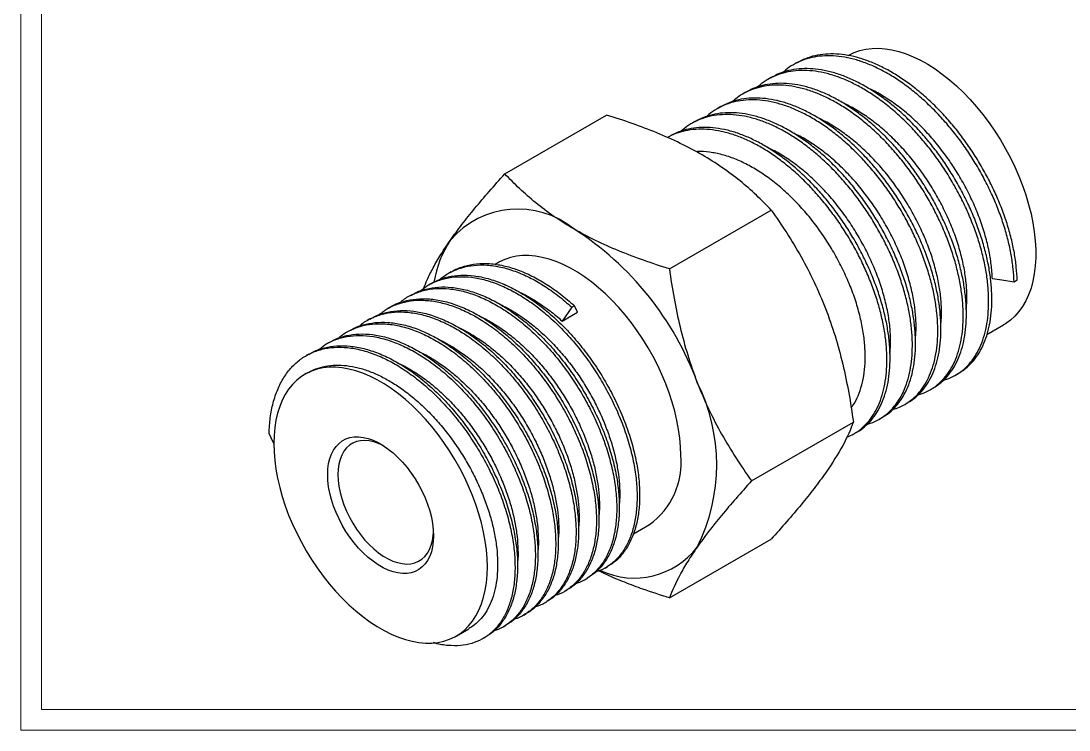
# Model space of a CAD drawing. Header units: millimetres. Extents: x 1419 to 2871, y 617 to 1285.
# Drawn here: x 1419.4 to 1448.54, y 627.77 to 647.47 of the extents above; entities that cross this region are included whole.
import ezdxf

# ---------------------------------------------------------------- set-up
doc = ezdxf.new("R2010")
doc.units = ezdxf.units.MM
doc.linetypes.add('SLD-Solid', pattern=[0])

msp = doc.modelspace()

# ---------------------------------------------------------------- linework, layer by layer
at = {"color": 5, "linetype": 'Continuous', "lineweight": 25}
for p, q in [((1440.964, 646.305), (1440.875, 646.254)), ((1440.257, 645.896), (1440.168, 645.845)), ((1439.55, 645.488), (1439.461, 645.437)), ((1438.842, 645.08), (1438.754, 645.029)), ((1432.854, 643.222), (1435.683, 644.855)), ((1438.135, 644.672), (1438.047, 644.621)), ((1437.428, 644.263), (1437.372, 644.231)), ((1437.427, 640.582), (1440.255, 642.215)), ((1432.673, 640.755), (1432.584, 640.704)), ((1431.36, 640.497), (1431.29, 640.456)), ((1430.795, 640.17), (1430.724, 640.13)), ((1447.097, 640.263), (1447.008, 640.212)), ((1430.229, 639.844), (1430.158, 639.803)), ((1434.788, 639.555), (1434.717, 639.514)), ((1434.87, 639.376), (1434.788, 639.555)), ((1429.663, 639.517), (1429.593, 639.477)), ((1434.717, 639.514), (1434.446, 639.131)), ((1434.446, 639.131), (1434.87, 639.376)), ((1429.098, 639.191), (1429.027, 639.15)), ((1446.256, 638.758), (1446.719, 639.026)), ((1428.532, 638.864), (1428.461, 638.823)), ((1427.966, 638.538), (1427.896, 638.497)), ((1427.401, 638.211), (1427.33, 638.17)), ((1427.37, 637.693), (1427.299, 637.652)), ((1445.383, 637.629), (1445.471, 637.68)), ((1444.676, 637.221), (1444.764, 637.272)), ((1443.968, 636.813), (1444.057, 636.864)), ((1443.261, 636.405), (1443.35, 636.456)), ((1439.713, 634.69), (1442.541, 636.323)), ((1442.554, 635.996), (1442.642, 636.047)), ((1436.428, 633.223), (1436.873, 633.48)), ((1437.427, 631.437), (1440.255, 633.07)), ((1435.639, 632.268), (1435.71, 632.309)), ((1435.074, 631.942), (1435.145, 631.982)), ((1434.508, 631.615), (1434.579, 631.656)), ((1433.943, 631.289), (1434.013, 631.329)), ((1433.377, 630.962), (1433.448, 631.003)), ((1431.499, 630.378), (1431.852, 630.582)), ((1432.811, 630.635), (1432.882, 630.676))]:
    msp.add_line(p, q, dxfattribs=at)
at = {"color": 3, "linetype": 'Continuous', "lineweight": 25}
msp.add_line((1432.245, 630.309), (1432.316, 630.349), dxfattribs=at)
at = {"color": 7, "linetype": 'SLD-Solid', "lineweight": 15}
for points in [[(1419.401, 668.466), (1477.665, 668.466), (1477.665, 627.767), (1419.401, 627.767)], [(1419.972, 667.895), (1477.093, 667.895), (1477.093, 628.338), (1419.972, 628.338)]]:
    msp.add_lwpolyline(points, close=True, dxfattribs=at)
at = {"color": 5, "linetype": 'Continuous', "lineweight": 25, "flags": 128}
for points in [[(1442.399, 646.508), (1442.417, 646.518), (1442.566, 646.591), (1442.723, 646.646), (1442.888, 646.685), (1443.061, 646.706), (1443.24, 646.71), (1443.425, 646.697), (1443.615, 646.667), (1443.809, 646.619), (1444.007, 646.555), (1444.206, 646.474), (1444.408, 646.377), (1444.61, 646.265), (1444.811, 646.137), (1445.012, 645.994), (1445.211, 645.837), (1445.406, 645.667), (1445.599, 645.484), (1445.786, 645.289), (1445.968, 645.083), (1446.144, 644.867), (1446.314, 644.642), (1446.475, 644.408), (1446.628, 644.168), (1446.772, 643.921), (1446.906, 643.669), (1447.03, 643.414), (1447.144, 643.155), (1447.246, 642.895), (1447.336, 642.634), (1447.414, 642.374), (1447.48, 642.115), (1447.532, 641.86), (1447.572, 641.608), (1447.599, 641.362), (1447.612, 641.121), (1447.612, 640.888), (1447.599, 640.663), (1447.572, 640.447), (1447.532, 640.241), (1447.48, 640.047), (1447.414, 639.864), (1447.336, 639.694), (1447.246, 639.537), (1447.144, 639.395), (1447.03, 639.267), (1446.906, 639.154), (1446.772, 639.058), (1446.719, 639.026)], [(1437.743, 635.403), (1437.736, 635.636), (1437.716, 635.875), (1437.683, 636.12), (1437.637, 636.37), (1437.578, 636.623), (1437.507, 636.878), (1437.423, 637.134), (1437.328, 637.39), (1437.221, 637.645), (1437.103, 637.897), (1436.975, 638.146), (1436.837, 638.391), (1436.69, 638.629), (1436.534, 638.861), (1436.371, 639.086), (1436.2, 639.301), (1436.023, 639.507), (1435.84, 639.702), (1435.653, 639.885), (1435.461, 640.056), (1435.267, 640.214), (1435.07, 640.358), (1434.872, 640.488), (1434.674, 640.602), (1434.475, 640.701), (1434.279, 640.784), (1434.084, 640.851), (1433.893, 640.901), (1433.705, 640.934), (1433.523, 640.95), (1433.345, 640.949), (1433.175, 640.931), (1433.011, 640.895), (1432.855, 640.843), (1432.708, 640.774), (1432.673, 640.755)], [(1447.008, 640.212), (1446.67, 640.264), (1446.405, 640.305)], [(1426.429, 635.729), (1426.436, 635.497), (1426.455, 635.257), (1426.488, 635.012), (1426.534, 634.763), (1426.593, 634.51), (1426.665, 634.255), (1426.748, 633.998), (1426.843, 633.742), (1426.95, 633.488), (1427.068, 633.235), (1427.196, 632.986), (1427.334, 632.742), (1427.481, 632.503), (1427.637, 632.271), (1427.801, 632.047), (1427.971, 631.832), (1428.149, 631.626), (1428.331, 631.431), (1428.519, 631.247), (1428.71, 631.076), (1428.905, 630.919), (1429.101, 630.774), (1429.299, 630.645), (1429.498, 630.53), (1429.696, 630.431), (1429.893, 630.348), (1430.087, 630.282), (1430.279, 630.232), (1430.466, 630.199), (1430.649, 630.183), (1430.826, 630.184), (1430.997, 630.202), (1431.16, 630.237), (1431.316, 630.289), (1431.463, 630.358), (1431.601, 630.443), (1431.729, 630.544), (1431.847, 630.661), (1431.954, 630.792), (1432.049, 630.938), (1432.133, 631.098), (1432.204, 631.27), (1432.263, 631.455), (1432.309, 631.652), (1432.342, 631.859), (1432.362, 632.075), (1432.369, 632.301), (1432.362, 632.533), (1432.342, 632.773), (1432.309, 633.018), (1432.263, 633.268), (1432.204, 633.52), (1432.133, 633.775), (1432.049, 634.032), (1431.954, 634.288), (1431.847, 634.542), (1431.729, 634.795), (1431.601, 635.044), (1431.463, 635.288), (1431.316, 635.527), (1431.16, 635.759), (1430.997, 635.983), (1430.826, 636.199), (1430.649, 636.404), (1430.466, 636.599), (1430.279, 636.783), (1430.087, 636.954), (1429.893, 637.112), (1429.696, 637.256), (1429.498, 637.385), (1429.299, 637.5), (1429.101, 637.599), (1428.905, 637.682), (1428.71, 637.749), (1428.519, 637.798), (1428.331, 637.832), (1428.149, 637.848), (1427.971, 637.846), (1427.801, 637.828), (1427.637, 637.793), (1427.481, 637.741), (1427.334, 637.672), (1427.196, 637.587), (1427.068, 637.486), (1426.95, 637.369), (1426.843, 637.238), (1426.748, 637.092), (1426.665, 636.932), (1426.593, 636.76), (1426.534, 636.575), (1426.488, 636.378), (1426.455, 636.171), (1426.436, 635.955), (1426.429, 635.729)], [(1426.429, 635.729), (1426.356, 635.886), (1426.299, 636.008)], [(1430.87, 633.166), (1430.863, 633.008), (1430.843, 632.86), (1430.81, 632.722), (1430.764, 632.596), (1430.706, 632.482), (1430.636, 632.383), (1430.555, 632.298), (1430.463, 632.229), (1430.362, 632.175), (1430.252, 632.139), (1430.134, 632.12), (1430.01, 632.117), (1429.88, 632.132), (1429.745, 632.164), (1429.608, 632.213), (1429.469, 632.278), (1429.329, 632.359), (1429.189, 632.455), (1429.052, 632.565), (1428.918, 632.688), (1428.788, 632.823), (1428.663, 632.969), (1428.546, 633.124), (1428.436, 633.287), (1428.334, 633.458), (1428.243, 633.633), (1428.161, 633.811), (1428.091, 633.991), (1428.033, 634.172), (1427.988, 634.351), (1427.955, 634.527), (1427.935, 634.699), (1427.928, 634.864), (1427.935, 635.022), (1427.955, 635.17), (1427.988, 635.308), (1428.033, 635.435), (1428.091, 635.548), (1428.161, 635.648), (1428.243, 635.732), (1428.334, 635.802), (1428.436, 635.855), (1428.546, 635.891), (1428.663, 635.91), (1428.788, 635.913), (1428.918, 635.898), (1429.052, 635.866), (1429.189, 635.817), (1429.329, 635.752), (1429.469, 635.671), (1429.608, 635.575), (1429.745, 635.465), (1429.88, 635.342), (1430.01, 635.207), (1430.134, 635.061), (1430.252, 634.906), (1430.362, 634.743), (1430.463, 634.573), (1430.555, 634.398), (1430.636, 634.219), (1430.706, 634.039), (1430.764, 633.858), (1430.81, 633.679), (1430.843, 633.503), (1430.863, 633.331), (1430.87, 633.166)], [(1429.471, 635.669), (1429.339, 635.73), (1429.207, 635.775), (1429.078, 635.803), (1428.955, 635.813), (1428.837, 635.805), (1428.726, 635.78), (1428.624, 635.738), (1428.531, 635.679), (1428.449, 635.604), (1428.378, 635.513), (1428.319, 635.407), (1428.272, 635.288), (1428.238, 635.157), (1428.218, 635.015), (1428.211, 634.864), (1428.218, 634.705), (1428.238, 634.539), (1428.272, 634.369), (1428.319, 634.197), (1428.378, 634.023), (1428.449, 633.85), (1428.531, 633.679), (1428.624, 633.513), (1428.726, 633.353), (1428.837, 633.2), (1428.955, 633.056), (1429.078, 632.924), (1429.207, 632.803), (1429.339, 632.695), (1429.473, 632.602), (1429.607, 632.525), (1429.741, 632.463), (1429.873, 632.418), (1430.002, 632.391), (1430.126, 632.38), (1430.243, 632.388), (1430.354, 632.413), (1430.456, 632.455), (1430.549, 632.514), (1430.631, 632.59), (1430.702, 632.681), (1430.762, 632.786), (1430.809, 632.905), (1430.842, 633.036), (1430.863, 633.178), (1430.868, 633.251)]]:
    msp.add_lwpolyline(points, dxfattribs=at)
at = {"color": 5, "linetype": 'Continuous', "lineweight": 25}
for centre, radius, start, end in [((1433.216, 639.774), 2.469, 50.8996, 139.3194), ((1430.149, 634.462), 8.581, 20.1963, 57.3928), ((1433.789, 639.743), 2.945, 146.1413, 170.8166), ((1433.629, 635.138), 5.113, 333.4364, 26.5636), ((1435.648, 635.192), 2.105, 305.574, 5.7382), ((1436.449, 634.208), 2.217, 245.0892, 322.2753)]:
    msp.add_arc(centre, radius, start, end, dxfattribs=at)
for points, knots in [([(1447.097, 640.263), (1447.091, 640.385), (1447.078, 640.632), (1447.021, 641.022), (1446.935, 641.425), (1446.818, 641.838), (1446.672, 642.255), (1446.499, 642.669), (1446.301, 643.077), (1446.082, 643.473), (1445.843, 643.857), (1445.582, 644.228), (1445.3, 644.586), (1445, 644.923), (1444.685, 645.237), (1444.362, 645.522), (1444.032, 645.775), (1443.702, 645.994), (1443.372, 646.178), (1443.042, 646.329), (1442.712, 646.443), (1442.386, 646.52), (1442.068, 646.557), (1441.763, 646.554), (1441.475, 646.51), (1441.206, 646.43), (1441.044, 646.346), (1440.964, 646.305)], [0, 0, 0, 0, 0.0393132, 0.0791852, 0.1194486, 0.159926, 0.2004341, 0.2407889, 0.2808103, 0.3203274, 0.3594989, 0.3992027, 0.439355, 0.4797813, 0.5202997, 0.5607259, 0.6008779, 0.6405812, 0.6797525, 0.7192701, 0.7592919, 0.7996469, 0.8401551, 0.8806324, 0.9208955, 0.960767, 1, 1, 1, 1]), ([(1447.008, 640.212), (1447.002, 640.334), (1446.99, 640.581), (1446.933, 640.971), (1446.847, 641.374), (1446.73, 641.787), (1446.584, 642.204), (1446.41, 642.618), (1446.213, 643.026), (1445.994, 643.422), (1445.754, 643.806), (1445.493, 644.177), (1445.211, 644.535), (1444.911, 644.872), (1444.597, 645.186), (1444.273, 645.471), (1443.944, 645.724), (1443.614, 645.943), (1443.284, 646.127), (1442.954, 646.278), (1442.624, 646.392), (1442.298, 646.469), (1441.98, 646.506), (1441.675, 646.502), (1441.387, 646.459), (1441.118, 646.378), (1440.872, 646.258), (1440.695, 646.144), (1440.607, 646.06), (1440.586, 646.039)], [0, 0, 0, 0, 0.037372, 0.075275, 0.11355, 0.152028, 0.190536, 0.228897, 0.266942, 0.304508, 0.341745, 0.379488, 0.417657, 0.456087, 0.494604, 0.533034, 0.571203, 0.608946, 0.646183, 0.683749, 0.721794, 0.760156, 0.798664, 0.837142, 0.875417, 0.913319, 0.95069, 0.988063, 1, 1, 1, 1]), ([(1445.045, 637.489), (1445.056, 637.491), (1445.151, 637.512), (1445.312, 637.586), (1445.527, 637.714), (1445.717, 637.882), (1445.886, 638.086), (1446.028, 638.325), (1446.142, 638.596), (1446.227, 638.896), (1446.282, 639.22), (1446.306, 639.563), (1446.301, 639.924), (1446.266, 640.302), (1446.2, 640.696), (1446.104, 641.104), (1445.977, 641.518), (1445.821, 641.935), (1445.64, 642.348), (1445.435, 642.752), (1445.209, 643.144), (1444.962, 643.524), (1444.694, 643.891), (1444.405, 644.242), (1444.1, 644.572), (1443.782, 644.877), (1443.456, 645.151), (1443.126, 645.393), (1442.796, 645.6), (1442.466, 645.773), (1442.136, 645.912), (1441.807, 646.014), (1441.483, 646.077), (1441.169, 646.101), (1440.869, 646.084), (1440.587, 646.028), (1440.326, 645.933), (1440.087, 645.806), (1439.947, 645.692), (1439.878, 645.635)], [0, 0, 0, 0, 0.003634, 0.031023, 0.058174, 0.085694, 0.113524, 0.141544, 0.169628, 0.197648, 0.225477, 0.252995, 0.280145, 0.307536, 0.335276, 0.363247, 0.391323, 0.419379, 0.447285, 0.47492, 0.502167, 0.529417, 0.557053, 0.584961, 0.613016, 0.641093, 0.669063, 0.696801, 0.72419, 0.751341, 0.778861, 0.806691, 0.834712, 0.862795, 0.890815, 0.918644, 0.946162, 0.973312, 1, 1, 1, 1]), ([(1445.469, 637.684), (1445.517, 637.712), (1445.637, 637.781), (1445.805, 637.934), (1445.974, 638.137), (1446.116, 638.376), (1446.231, 638.647), (1446.316, 638.947), (1446.37, 639.271), (1446.395, 639.614), (1446.39, 639.975), (1446.355, 640.353), (1446.289, 640.747), (1446.192, 641.155), (1446.065, 641.569), (1445.91, 641.986), (1445.728, 642.399), (1445.523, 642.803), (1445.297, 643.195), (1445.051, 643.575), (1444.782, 643.942), (1444.494, 644.293), (1444.188, 644.623), (1443.871, 644.928), (1443.544, 645.202), (1443.214, 645.444), (1442.884, 645.651), (1442.555, 645.825), (1442.224, 645.963), (1441.895, 646.065), (1441.571, 646.128), (1441.257, 646.152), (1440.957, 646.135), (1440.676, 646.078), (1440.442, 645.998), (1440.311, 645.922), (1440.259, 645.892)], [0, 0, 0, 0, 0.01967, 0.049448, 0.079562, 0.109882, 0.14027, 0.170589, 0.200702, 0.230479, 0.259857, 0.289495, 0.319512, 0.349778, 0.380159, 0.410516, 0.440712, 0.470615, 0.500098, 0.529584, 0.559489, 0.589686, 0.620044, 0.650425, 0.68069, 0.710705, 0.740341, 0.76972, 0.799498, 0.829613, 0.859932, 0.890321, 0.92064, 0.950752, 0.980528, 1, 1, 1, 1]), ([(1444.348, 637.086), (1444.383, 637.095), (1444.5, 637.126), (1444.679, 637.217), (1444.886, 637.358), (1445.069, 637.539), (1445.229, 637.754), (1445.363, 638.005), (1445.467, 638.286), (1445.542, 638.594), (1445.586, 638.925), (1445.601, 639.274), (1445.586, 639.641), (1445.54, 640.024), (1445.464, 640.424), (1445.357, 640.834), (1445.22, 641.25), (1445.056, 641.666), (1444.866, 642.077), (1444.654, 642.477), (1444.421, 642.865), (1444.167, 643.24), (1443.892, 643.603), (1443.597, 643.947), (1443.287, 644.269), (1442.966, 644.564), (1442.638, 644.828), (1442.308, 645.058), (1441.978, 645.254), (1441.648, 645.416), (1441.318, 645.542), (1440.99, 645.631), (1440.669, 645.682), (1440.359, 645.692), (1440.065, 645.661), (1439.79, 645.592), (1439.536, 645.485), (1439.33, 645.363), (1439.217, 645.263), (1439.173, 645.223)], [0, 0, 0, 0, 0.011615, 0.038895, 0.066178, 0.093849, 0.12179, 0.14988, 0.177991, 0.205994, 0.233766, 0.261187, 0.288371, 0.315925, 0.343789, 0.371844, 0.399962, 0.428015, 0.455877, 0.483428, 0.51061, 0.538035, 0.56581, 0.593815, 0.621926, 0.650014, 0.677954, 0.705622, 0.732901, 0.760184, 0.787855, 0.815797, 0.843887, 0.871997, 0.900001, 0.927772, 0.955193, 0.982377, 1, 1, 1, 1]), ([(1444.764, 637.272), (1444.764, 637.272), (1444.84, 637.308), (1444.973, 637.413), (1445.158, 637.589), (1445.318, 637.806), (1445.451, 638.056), (1445.556, 638.337), (1445.63, 638.645), (1445.675, 638.976), (1445.689, 639.325), (1445.674, 639.692), (1445.629, 640.075), (1445.553, 640.475), (1445.446, 640.885), (1445.309, 641.301), (1445.144, 641.717), (1444.955, 642.128), (1444.743, 642.528), (1444.51, 642.916), (1444.256, 643.291), (1443.98, 643.654), (1443.686, 643.998), (1443.376, 644.32), (1443.055, 644.615), (1442.727, 644.879), (1442.397, 645.109), (1442.067, 645.305), (1441.737, 645.467), (1441.406, 645.593), (1441.079, 645.682), (1440.757, 645.733), (1440.448, 645.742), (1440.153, 645.713), (1439.879, 645.642), (1439.678, 645.565), (1439.577, 645.5), (1439.552, 645.484)], [0, 0, 0, 0, 0.000126, 0.029613, 0.059519, 0.089717, 0.120075, 0.150456, 0.180721, 0.210736, 0.240371, 0.269751, 0.29953, 0.329645, 0.359966, 0.390354, 0.420673, 0.450786, 0.480561, 0.509939, 0.539579, 0.569597, 0.599864, 0.630245, 0.660602, 0.690799, 0.7207, 0.750183, 0.77967, 0.809576, 0.839774, 0.870133, 0.900514, 0.930779, 0.960793, 0.990428, 1, 1, 1, 1]), ([(1446.405, 640.305), (1446.397, 640.436), (1446.382, 640.7), (1446.309, 641.12), (1446.2, 641.555), (1446.051, 641.998), (1445.868, 642.44), (1445.654, 642.872), (1445.412, 643.291), (1445.143, 643.694), (1444.847, 644.079), (1444.528, 644.44), (1444.19, 644.771), (1443.841, 645.065), (1443.488, 645.313), (1443.199, 645.489), (1443.029, 645.564), (1442.977, 645.588)], [0, 0, 0, 0, 0.06817, 0.137432, 0.207362, 0.277508, 0.347413, 0.416625, 0.484726, 0.552968, 0.622279, 0.692233, 0.762378, 0.832255, 0.901416, 0.969457, 1, 1, 1, 1]), ([(1443.635, 636.675), (1443.698, 636.694), (1443.842, 636.739), (1444.044, 636.852), (1444.243, 637.007), (1444.419, 637.199), (1444.57, 637.426), (1444.694, 637.687), (1444.789, 637.978), (1444.853, 638.295), (1444.887, 638.632), (1444.892, 638.987), (1444.867, 639.359), (1444.811, 639.749), (1444.725, 640.152), (1444.607, 640.565), (1444.461, 640.982), (1444.288, 641.397), (1444.09, 641.804), (1443.871, 642.2), (1443.631, 642.584), (1443.37, 642.955), (1443.088, 643.312), (1442.788, 643.65), (1442.474, 643.963), (1442.15, 644.248), (1441.82, 644.501), (1441.49, 644.72), (1441.16, 644.904), (1440.83, 645.054), (1440.5, 645.168), (1440.174, 645.244), (1439.857, 645.281), (1439.552, 645.278), (1439.263, 645.234), (1438.995, 645.153), (1438.75, 645.032), (1438.573, 644.919), (1438.485, 644.835), (1438.465, 644.815)], [0, 0, 0, 0, 0.021509, 0.048669, 0.076073, 0.103825, 0.131808, 0.159896, 0.187962, 0.215878, 0.243523, 0.270779, 0.298041, 0.32569, 0.35361, 0.381677, 0.409764, 0.437744, 0.465493, 0.49289, 0.520052, 0.547585, 0.575428, 0.60346, 0.631555, 0.659585, 0.687424, 0.714951, 0.742111, 0.769515, 0.797267, 0.82525, 0.853338, 0.881404, 0.90932, 0.936964, 0.96422, 0.991483, 1, 1, 1, 1]), ([(1444.055, 636.868), (1444.08, 636.881), (1444.178, 636.932), (1444.33, 637.059), (1444.507, 637.249), (1444.658, 637.478), (1444.782, 637.738), (1444.877, 638.029), (1444.942, 638.346), (1444.976, 638.683), (1444.98, 639.038), (1444.955, 639.411), (1444.9, 639.8), (1444.813, 640.203), (1444.696, 640.616), (1444.55, 641.033), (1444.376, 641.448), (1444.179, 641.855), (1443.96, 642.251), (1443.72, 642.635), (1443.458, 643.006), (1443.176, 643.363), (1442.876, 643.701), (1442.562, 644.014), (1442.238, 644.299), (1441.909, 644.552), (1441.579, 644.771), (1441.249, 644.955), (1440.919, 645.105), (1440.589, 645.219), (1440.263, 645.295), (1439.945, 645.332), (1439.64, 645.329), (1439.352, 645.285), (1439.083, 645.205), (1438.922, 645.121), (1438.842, 645.08)], [0, 0, 0, 0, 0.009981, 0.039621, 0.069638, 0.099904, 0.130284, 0.16064, 0.190835, 0.220735, 0.250215, 0.279703, 0.309608, 0.339806, 0.370163, 0.400543, 0.430806, 0.460819, 0.490452, 0.519831, 0.54961, 0.579725, 0.610045, 0.640432, 0.670749, 0.70086, 0.730634, 0.76001, 0.78965, 0.819667, 0.849934, 0.880314, 0.91067, 0.940864, 0.970764, 1, 1, 1, 1]), ([(1445.68, 639.442), (1445.688, 639.523), (1445.702, 639.669), (1445.699, 639.953), (1445.673, 640.292), (1445.602, 640.712), (1445.492, 641.147), (1445.344, 641.589), (1445.161, 642.031), (1444.947, 642.464), (1444.705, 642.883), (1444.436, 643.286), (1444.14, 643.671), (1443.821, 644.032), (1443.483, 644.363), (1443.134, 644.656), (1442.781, 644.905), (1442.49, 645.082), (1442.32, 645.157), (1442.266, 645.181)], [0, 0, 0, 0, 0.043056, 0.077702, 0.140528, 0.204361, 0.268809, 0.333457, 0.397881, 0.461668, 0.524431, 0.587322, 0.6512, 0.71567, 0.780317, 0.844716, 0.908455, 0.971163, 1, 1, 1, 1]), ([(1438.337, 643.747), (1437.95, 643.971), (1437.522, 644.177), (1436.629, 644.543), (1436.163, 644.706), (1435.683, 644.855)], [0, 0, 0, 0, 0.5, 0.5, 1, 1, 1, 1]), ([(1442.924, 636.264), (1442.935, 636.267), (1443.031, 636.287), (1443.193, 636.362), (1443.407, 636.491), (1443.597, 636.659), (1443.765, 636.863), (1443.908, 637.102), (1444.022, 637.374), (1444.106, 637.674), (1444.161, 637.998), (1444.185, 638.341), (1444.18, 638.702), (1444.144, 639.08), (1444.078, 639.475), (1443.981, 639.882), (1443.854, 640.297), (1443.699, 640.713), (1443.517, 641.126), (1443.312, 641.53), (1443.086, 641.922), (1442.839, 642.302), (1442.57, 642.669), (1442.282, 643.02), (1441.977, 643.35), (1441.659, 643.654), (1441.332, 643.929), (1441.002, 644.17), (1440.672, 644.377), (1440.343, 644.55), (1440.012, 644.688), (1439.683, 644.79), (1439.359, 644.853), (1439.045, 644.876), (1438.746, 644.859), (1438.464, 644.803), (1438.203, 644.708), (1437.965, 644.581), (1437.826, 644.467), (1437.757, 644.411)], [0, 0, 0, 0, 0.003802, 0.031191, 0.058346, 0.085871, 0.113707, 0.141731, 0.169818, 0.19784, 0.225671, 0.253189, 0.280341, 0.307738, 0.335483, 0.363459, 0.391539, 0.419597, 0.447505, 0.475141, 0.502388, 0.529644, 0.557286, 0.585198, 0.613258, 0.641337, 0.669309, 0.697049, 0.724438, 0.751592, 0.779118, 0.806954, 0.834978, 0.863065, 0.891087, 0.918918, 0.946436, 0.973588, 1, 1, 1, 1]), ([(1443.347, 636.459), (1443.396, 636.487), (1443.517, 636.557), (1443.685, 636.711), (1443.854, 636.914), (1443.996, 637.153), (1444.11, 637.425), (1444.195, 637.725), (1444.249, 638.049), (1444.273, 638.392), (1444.268, 638.753), (1444.233, 639.131), (1444.167, 639.526), (1444.07, 639.933), (1443.943, 640.348), (1443.787, 640.764), (1443.605, 641.177), (1443.4, 641.581), (1443.174, 641.973), (1442.927, 642.353), (1442.659, 642.72), (1442.37, 643.071), (1442.065, 643.401), (1441.747, 643.705), (1441.421, 643.98), (1441.091, 644.221), (1440.761, 644.428), (1440.431, 644.601), (1440.101, 644.739), (1439.772, 644.841), (1439.448, 644.904), (1439.134, 644.927), (1438.834, 644.91), (1438.553, 644.853), (1438.319, 644.773), (1438.189, 644.697), (1438.137, 644.668)], [0, 0, 0, 0, 0.019906, 0.049685, 0.0798, 0.110118, 0.140504, 0.17082, 0.20093, 0.230701, 0.260076, 0.289716, 0.319732, 0.349998, 0.380377, 0.410732, 0.440925, 0.470823, 0.500301, 0.529788, 0.559693, 0.58989, 0.620247, 0.650625, 0.680887, 0.710897, 0.740529, 0.769906, 0.799686, 0.8298, 0.860119, 0.890505, 0.920821, 0.95093, 0.980701, 1, 1, 1, 1]), ([(1442.642, 636.048), (1442.643, 636.048), (1442.719, 636.084), (1442.853, 636.189), (1443.038, 636.365), (1443.197, 636.583), (1443.33, 636.833), (1443.435, 637.114), (1443.509, 637.423), (1443.554, 637.754), (1443.568, 638.103), (1443.553, 638.47), (1443.507, 638.853), (1443.431, 639.253), (1443.323, 639.663), (1443.186, 640.079), (1443.022, 640.496), (1442.832, 640.906), (1442.62, 641.306), (1442.387, 641.694), (1442.133, 642.069), (1441.857, 642.432), (1441.562, 642.776), (1441.252, 643.098), (1440.931, 643.393), (1440.603, 643.656), (1440.273, 643.886), (1439.943, 644.082), (1439.613, 644.243), (1439.283, 644.369), (1438.955, 644.458), (1438.634, 644.508), (1438.324, 644.518), (1438.03, 644.488), (1437.756, 644.416), (1437.556, 644.339), (1437.455, 644.275), (1437.43, 644.26)], [0, 0, 0, 0, 0.000367, 0.029856, 0.059761, 0.089959, 0.120316, 0.150694, 0.180956, 0.210966, 0.240597, 0.269975, 0.299755, 0.32987, 0.360189, 0.390576, 0.420892, 0.451, 0.480771, 0.510146, 0.539787, 0.569804, 0.60007, 0.63045, 0.660804, 0.690997, 0.720894, 0.750371, 0.77986, 0.809766, 0.839964, 0.870321, 0.900699, 0.930961, 0.960971, 0.990601, 1, 1, 1, 1]), ([(1444.974, 639.057), (1444.981, 639.13), (1444.995, 639.269), (1444.991, 639.545), (1444.966, 639.884), (1444.895, 640.303), (1444.785, 640.738), (1444.637, 641.181), (1444.454, 641.623), (1444.239, 642.056), (1443.998, 642.474), (1443.729, 642.877), (1443.433, 643.262), (1443.113, 643.624), (1442.776, 643.954), (1442.427, 644.248), (1442.074, 644.497), (1441.791, 644.669), (1441.629, 644.741), (1441.584, 644.761)], [0, 0, 0, 0, 0.03927, 0.074217, 0.137587, 0.201972, 0.266978, 0.332186, 0.397168, 0.461507, 0.524813, 0.58825, 0.65268, 0.717709, 0.782915, 0.847872, 0.912163, 0.975414, 1, 1, 1, 1]), ([(1442.359, 635.905), (1442.426, 635.934), (1442.57, 635.996), (1442.765, 636.136), (1442.949, 636.315), (1443.109, 636.531), (1443.242, 636.782), (1443.346, 637.063), (1443.421, 637.372), (1443.465, 637.703), (1443.479, 638.052), (1443.464, 638.419), (1443.419, 638.802), (1443.342, 639.202), (1443.235, 639.612), (1443.098, 640.028), (1442.933, 640.445), (1442.743, 640.855), (1442.531, 641.255), (1442.298, 641.643), (1442.044, 642.018), (1441.769, 642.38), (1441.474, 642.725), (1441.164, 643.047), (1440.843, 643.341), (1440.515, 643.605), (1440.185, 643.835), (1439.855, 644.031), (1439.525, 644.192), (1439.194, 644.318), (1438.867, 644.407), (1438.546, 644.457), (1438.236, 644.467), (1437.941, 644.437), (1437.668, 644.365), (1437.479, 644.294), (1437.389, 644.237), (1437.375, 644.229)], [0, 0, 0, 0, 0.025335, 0.05421, 0.083494, 0.113065, 0.14279, 0.172537, 0.20217, 0.231557, 0.260571, 0.289339, 0.3185, 0.34799, 0.377678, 0.407433, 0.437119, 0.466602, 0.495754, 0.524518, 0.553543, 0.582937, 0.612574, 0.642322, 0.672046, 0.701611, 0.730886, 0.759751, 0.788627, 0.817911, 0.847481, 0.877207, 0.906954, 0.936587, 0.965973, 0.994988, 1, 1, 1, 1]), ([(1444.265, 638.623), (1444.273, 638.705), (1444.288, 638.852), (1444.284, 639.137), (1444.259, 639.476), (1444.188, 639.895), (1444.078, 640.33), (1443.93, 640.773), (1443.747, 641.215), (1443.532, 641.647), (1443.291, 642.066), (1443.022, 642.469), (1442.726, 642.854), (1442.406, 643.216), (1442.069, 643.546), (1441.72, 643.84), (1441.366, 644.089), (1441.077, 644.265), (1440.908, 644.34), (1440.855, 644.363)], [0, 0, 0, 0, 0.0434888, 0.0781429, 0.140982, 0.2048283, 0.2692898, 0.3339511, 0.3983891, 0.4621892, 0.5249654, 0.5878705, 0.6517616, 0.7162454, 0.7809054, 0.8453186, 0.9090713, 0.9717922, 1, 1, 1, 1]), ([(1443.558, 638.217), (1443.566, 638.298), (1443.58, 638.444), (1443.577, 638.729), (1443.552, 639.068), (1443.481, 639.487), (1443.371, 639.922), (1443.223, 640.365), (1443.04, 640.807), (1442.825, 641.239), (1442.583, 641.658), (1442.315, 642.061), (1442.019, 642.446), (1441.699, 642.808), (1441.362, 643.138), (1441.013, 643.432), (1440.659, 643.681), (1440.369, 643.857), (1440.198, 643.933), (1440.145, 643.956)], [0, 0, 0, 0, 0.043003, 0.077653, 0.140485, 0.204323, 0.268777, 0.333431, 0.397861, 0.461654, 0.524423, 0.587321, 0.651204, 0.71568, 0.780333, 0.844738, 0.908484, 0.971197, 1, 1, 1, 1]), ([(1442.478, 636.723), (1442.496, 636.743), (1442.573, 636.837), (1442.675, 637.046), (1442.782, 637.348), (1442.848, 637.686), (1442.872, 637.996), (1442.871, 638.32), (1442.844, 638.66), (1442.774, 639.079), (1442.664, 639.514), (1442.516, 639.957), (1442.332, 640.399), (1442.118, 640.831), (1441.876, 641.25), (1441.607, 641.653), (1441.312, 642.038), (1440.992, 642.399), (1440.655, 642.73), (1440.306, 643.023), (1439.952, 643.274), (1439.598, 643.482), (1439.244, 643.645), (1438.891, 643.763), (1438.545, 643.827), (1438.306, 643.85), (1438.189, 643.837), (1438.177, 643.835)], [0, 0, 0, 0, 0.012645, 0.056669, 0.100717, 0.144501, 0.187744, 0.211364, 0.254195, 0.297713, 0.34165, 0.385723, 0.429644, 0.47313, 0.515918, 0.558794, 0.602342, 0.646295, 0.690367, 0.734271, 0.777725, 0.820475, 0.863395, 0.906973, 0.95094, 0.99501, 1, 1, 1, 1]), ([(1440.255, 642.215), (1439.995, 642.494), (1439.708, 642.768), (1439.073, 643.282), (1438.723, 643.524), (1438.337, 643.747)], [0, 0, 0, 0, 0.5, 0.5, 1, 1, 1, 1]), ([(1431.343, 641.383), (1431.441, 641.522), (1431.547, 641.666), (1431.774, 641.96), (1431.894, 642.11), (1432.276, 642.572), (1432.556, 642.893), (1432.854, 643.222)], [0, 0, 0, 0, 0.25, 0.25, 0.5, 0.5, 1, 1, 1, 1]), ([(1434.773, 641.69), (1434.386, 641.913), (1434.029, 642.16), (1433.394, 642.676), (1433.113, 642.945), (1432.854, 643.222)], [0, 0, 0, 0, 0.5, 0.5, 1, 1, 1, 1]), ([(1440.255, 642.215), (1440.554, 641.799), (1440.835, 641.367), (1441.343, 640.46), (1441.571, 639.984), (1441.766, 639.481)], [0, 0, 0, 0, 0.5, 0.5, 1, 1, 1, 1]), ([(1437.427, 640.582), (1436.944, 640.732), (1436.47, 640.898), (1435.578, 641.265), (1435.159, 641.467), (1434.773, 641.69)], [0, 0, 0, 0, 0.5, 0.5, 1, 1, 1, 1]), ([(1430.598, 640.041), (1430.628, 640.118), (1430.699, 640.297), (1430.855, 640.608), (1431.032, 640.914), (1431.2, 641.176), (1431.296, 641.314), (1431.343, 641.383)], [0, 0, 0, 0, 0.201072, 0.464145, 0.731113, 0.865557, 1, 1, 1, 1]), ([(1431.372, 640.498), (1431.388, 640.509), (1431.495, 640.581), (1431.725, 640.661), (1432.062, 640.731), (1432.428, 640.736), (1432.811, 640.68), (1433.206, 640.564), (1433.604, 640.393), (1434.001, 640.167), (1434.399, 639.892), (1434.658, 639.668), (1434.788, 639.555)], [0, 0, 0, 0, 0.019168, 0.126966, 0.236385, 0.346662, 0.456998, 0.566593, 0.674678, 0.781545, 0.890121, 1, 1, 1, 1]), ([(1431.057, 640.291), (1431.064, 640.298), (1431.15, 640.382), (1431.348, 640.496), (1431.652, 640.624), (1431.992, 640.689), (1432.357, 640.695), (1432.741, 640.639), (1433.135, 640.524), (1433.533, 640.352), (1433.93, 640.126), (1434.328, 639.851), (1434.587, 639.627), (1434.717, 639.514)], [0, 0, 0, 0, 0.008534, 0.106057, 0.204306, 0.304031, 0.404539, 0.505101, 0.604988, 0.703497, 0.800897, 0.899855, 1, 1, 1, 1]), ([(1437.427, 640.582), (1437.501, 640.036), (1437.597, 639.498), (1437.85, 638.443), (1438.007, 637.927), (1438.202, 637.424)], [0, 0, 0, 0, 0.5, 0.5, 1, 1, 1, 1]), ([(1430.489, 639.957), (1430.549, 640.007), (1430.693, 640.126), (1430.962, 640.253), (1431.287, 640.344), (1431.643, 640.374), (1432.02, 640.343), (1432.412, 640.25), (1432.809, 640.1), (1433.206, 639.896), (1433.604, 639.64), (1433.999, 639.331), (1434.385, 638.975), (1434.753, 638.577), (1435.095, 638.148), (1435.407, 637.696), (1435.685, 637.224), (1435.932, 636.735), (1436.141, 636.233), (1436.309, 635.729), (1436.432, 635.234), (1436.508, 634.757), (1436.537, 634.305), (1436.52, 633.879), (1436.458, 633.483), (1436.349, 633.123), (1436.195, 632.809), (1436.001, 632.546), (1435.768, 632.342), (1435.562, 632.213), (1435.424, 632.172), (1435.385, 632.161)], [0, 0, 0, 0, 0.024745, 0.059721, 0.095294, 0.131248, 0.167327, 0.203267, 0.238811, 0.273766, 0.309008, 0.344773, 0.380812, 0.416864, 0.452666, 0.487969, 0.522895, 0.558389, 0.594302, 0.630379, 0.666356, 0.701976, 0.737001, 0.772144, 0.807846, 0.843861, 0.879927, 0.915784, 0.951176, 0.986084, 1, 1, 1, 1]), ([(1430.797, 640.166), (1430.875, 640.209), (1431.049, 640.304), (1431.359, 640.384), (1431.713, 640.415), (1432.091, 640.383), (1432.483, 640.291), (1432.879, 640.141), (1433.277, 639.937), (1433.675, 639.68), (1434.07, 639.372), (1434.456, 639.016), (1434.824, 638.618), (1435.166, 638.189), (1435.477, 637.737), (1435.756, 637.265), (1436.002, 636.776), (1436.212, 636.274), (1436.38, 635.77), (1436.503, 635.275), (1436.579, 634.798), (1436.607, 634.346), (1436.591, 633.92), (1436.528, 633.524), (1436.419, 633.165), (1436.266, 632.849), (1436.07, 632.59), (1435.9, 632.423), (1435.787, 632.362), (1435.763, 632.349)], [0, 0, 0, 0, 0.030706, 0.068984, 0.107672, 0.146494, 0.185168, 0.223415, 0.261028, 0.298951, 0.337436, 0.376216, 0.415009, 0.453534, 0.491521, 0.529104, 0.567297, 0.605942, 0.644762, 0.683475, 0.721804, 0.759493, 0.797308, 0.835726, 0.874479, 0.913288, 0.951872, 0.989956, 1, 1, 1, 1]), ([(1429.934, 639.639), (1429.955, 639.66), (1430.057, 639.755), (1430.276, 639.873), (1430.587, 639.989), (1430.933, 640.043), (1431.302, 640.036), (1431.689, 639.968), (1432.085, 639.84), (1432.482, 639.657), (1432.88, 639.421), (1433.277, 639.134), (1433.667, 638.795), (1434.043, 638.414), (1434.397, 637.996), (1434.721, 637.552), (1435.012, 637.088), (1435.272, 636.605), (1435.497, 636.108), (1435.682, 635.603), (1435.823, 635.103), (1435.918, 634.618), (1435.965, 634.155), (1435.966, 633.719), (1435.922, 633.31), (1435.832, 632.935), (1435.696, 632.602), (1435.517, 632.318), (1435.3, 632.09), (1435.062, 631.92), (1434.884, 631.854), (1434.801, 631.824)], [0, 0, 0, 0, 0.00939, 0.044267, 0.079582, 0.115378, 0.151401, 0.18739, 0.223085, 0.258238, 0.293191, 0.32874, 0.364664, 0.400705, 0.4366, 0.472094, 0.507004, 0.542227, 0.577966, 0.613971, 0.649982, 0.685738, 0.720987, 0.755885, 0.791356, 0.82724, 0.86328, 0.899214, 0.934784, 0.969758, 1, 1, 1, 1]), ([(1430.233, 639.837), (1430.271, 639.861), (1430.402, 639.944), (1430.66, 640.027), (1431.003, 640.084), (1431.373, 640.077), (1431.76, 640.008), (1432.155, 639.881), (1432.553, 639.698), (1432.951, 639.462), (1433.347, 639.174), (1433.738, 638.836), (1434.114, 638.454), (1434.468, 638.037), (1434.791, 637.593), (1435.083, 637.128), (1435.343, 636.646), (1435.567, 636.148), (1435.753, 635.644), (1435.894, 635.144), (1435.988, 634.658), (1436.036, 634.196), (1436.037, 633.759), (1435.993, 633.351), (1435.903, 632.976), (1435.767, 632.643), (1435.587, 632.36), (1435.381, 632.135), (1435.218, 632.033), (1435.143, 631.985)], [0, 0, 0, 0, 0.015477, 0.053208, 0.091452, 0.129939, 0.168389, 0.206526, 0.244083, 0.281426, 0.319407, 0.357787, 0.396293, 0.434644, 0.472565, 0.509863, 0.547494, 0.585678, 0.624146, 0.66262, 0.700821, 0.738481, 0.775765, 0.813662, 0.852, 0.890505, 0.928897, 0.9669, 1, 1, 1, 1]), ([(1433.3, 639.914), (1433.301, 639.913), (1433.409, 639.869), (1433.626, 639.744), (1433.951, 639.536), (1434.225, 639.325), (1434.388, 639.182), (1434.446, 639.131)], [0, 0, 0, 0, 0.003001, 0.280291, 0.560639, 0.844715, 1, 1, 1, 1]), ([(1429.351, 639.304), (1429.431, 639.366), (1429.598, 639.495), (1429.894, 639.623), (1430.226, 639.702), (1430.587, 639.719), (1430.968, 639.675), (1431.361, 639.571), (1431.758, 639.41), (1432.156, 639.195), (1432.553, 638.928), (1432.947, 638.609), (1433.33, 638.244), (1433.694, 637.839), (1434.03, 637.405), (1434.334, 636.948), (1434.607, 636.473), (1434.846, 635.981), (1435.048, 635.478), (1435.207, 634.975), (1435.32, 634.482), (1435.386, 634.01), (1435.406, 633.563), (1435.38, 633.143), (1435.308, 632.753), (1435.19, 632.403), (1435.027, 632.099), (1434.825, 631.846), (1434.586, 631.654), (1434.389, 631.539), (1434.266, 631.508), (1434.242, 631.502)], [0, 0, 0, 0, 0.032425, 0.067443, 0.103035, 0.138956, 0.174948, 0.210749, 0.246105, 0.280939, 0.316229, 0.351992, 0.387975, 0.423918, 0.45956, 0.494655, 0.52958, 0.5651, 0.600989, 0.636987, 0.672833, 0.708272, 0.743133, 0.778331, 0.814038, 0.850005, 0.885971, 0.921675, 0.956866, 0.99173, 1, 1, 1, 1]), ([(1429.664, 639.517), (1429.665, 639.518), (1429.756, 639.583), (1429.966, 639.661), (1430.296, 639.744), (1430.658, 639.76), (1431.038, 639.716), (1431.432, 639.612), (1431.829, 639.451), (1432.227, 639.236), (1432.624, 638.969), (1433.018, 638.65), (1433.401, 638.285), (1433.764, 637.88), (1434.101, 637.446), (1434.405, 636.989), (1434.678, 636.514), (1434.917, 636.022), (1435.118, 635.519), (1435.277, 635.015), (1435.391, 634.523), (1435.457, 634.051), (1435.476, 633.604), (1435.451, 633.184), (1435.379, 632.794), (1435.26, 632.444), (1435.099, 632.139), (1434.894, 631.891), (1434.718, 631.732), (1434.601, 631.674), (1434.576, 631.662)], [0, 0, 0, 0, 0.000645, 0.038103, 0.076175, 0.114599, 0.1531, 0.191395, 0.229215, 0.266476, 0.304225, 0.34248, 0.380971, 0.419418, 0.457544, 0.495084, 0.532443, 0.570438, 0.608827, 0.647334, 0.685678, 0.723586, 0.760877, 0.798527, 0.836723, 0.875196, 0.913668, 0.95186, 0.989504, 1, 1, 1, 1]), ([(1432.707, 639.598), (1432.717, 639.594), (1432.834, 639.547), (1433.061, 639.418), (1433.385, 639.21), (1433.709, 638.96), (1434.026, 638.675), (1434.332, 638.358), (1434.62, 638.017), (1434.886, 637.656), (1435.128, 637.28), (1435.347, 636.891), (1435.541, 636.489), (1435.708, 636.08), (1435.844, 635.669), (1435.947, 635.265), (1436.015, 634.874), (1436.047, 634.502), (1436.052, 634.214), (1436.034, 634.06), (1436.029, 634.015)], [0, 0, 0, 0, 0.005677, 0.065127, 0.125233, 0.186138, 0.2475, 0.308957, 0.370148, 0.430718, 0.490344, 0.550141, 0.610837, 0.672096, 0.733563, 0.794874, 0.85567, 0.915612, 0.975132, 1, 1, 1, 1]), ([(1428.798, 638.98), (1428.839, 639.016), (1428.962, 639.125), (1429.205, 639.248), (1429.524, 639.352), (1429.874, 639.393), (1430.248, 639.374), (1430.638, 639.293), (1431.034, 639.154), (1431.432, 638.96), (1431.829, 638.714), (1432.226, 638.416), (1432.614, 638.068), (1432.986, 637.678), (1433.334, 637.254), (1433.651, 636.806), (1433.936, 636.338), (1434.189, 635.852), (1434.406, 635.352), (1434.583, 634.848), (1434.715, 634.35), (1434.8, 633.869), (1434.838, 633.411), (1434.83, 632.98), (1434.777, 632.578), (1434.677, 632.211), (1434.531, 631.887), (1434.345, 631.614), (1434.119, 631.398), (1433.9, 631.251), (1433.746, 631.2), (1433.689, 631.182)], [0, 0, 0, 0, 0.017259, 0.052206, 0.087704, 0.123633, 0.159737, 0.195754, 0.231424, 0.266505, 0.301646, 0.337357, 0.373393, 0.409492, 0.445393, 0.48084, 0.515777, 0.551189, 0.58707, 0.623164, 0.659211, 0.694949, 0.730132, 0.765177, 0.800818, 0.836821, 0.872927, 0.908874, 0.944406, 0.979365, 1, 1, 1, 1]), ([(1429.101, 639.184), (1429.159, 639.218), (1429.312, 639.308), (1429.596, 639.391), (1429.945, 639.434), (1430.319, 639.415), (1430.708, 639.334), (1431.105, 639.195), (1431.502, 639.001), (1431.9, 638.755), (1432.296, 638.456), (1432.685, 638.109), (1433.057, 637.719), (1433.405, 637.295), (1433.722, 636.847), (1434.007, 636.379), (1434.26, 635.893), (1434.477, 635.393), (1434.654, 634.889), (1434.786, 634.391), (1434.87, 633.909), (1434.908, 633.452), (1434.901, 633.021), (1434.847, 632.619), (1434.747, 632.252), (1434.602, 631.927), (1434.414, 631.656), (1434.217, 631.455), (1434.069, 631.37), (1434.01, 631.335)], [0, 0, 0, 0, 0.023115, 0.060971, 0.099287, 0.13779, 0.1762, 0.21424, 0.251651, 0.289127, 0.327211, 0.36564, 0.404138, 0.442423, 0.480226, 0.517484, 0.555249, 0.593513, 0.632006, 0.670447, 0.70856, 0.74608, 0.783453, 0.821461, 0.859856, 0.898362, 0.936697, 0.974589, 1, 1, 1, 1]), ([(1432.155, 639.266), (1432.161, 639.264), (1432.273, 639.218), (1432.495, 639.091), (1432.82, 638.883), (1433.143, 638.633), (1433.461, 638.348), (1433.766, 638.032), (1434.054, 637.69), (1434.32, 637.329), (1434.562, 636.954), (1434.781, 636.564), (1434.975, 636.163), (1435.142, 635.753), (1435.278, 635.343), (1435.381, 634.938), (1435.449, 634.547), (1435.481, 634.175), (1435.486, 633.893), (1435.469, 633.744), (1435.465, 633.703)], [0, 0, 0, 0, 0.003097, 0.062864, 0.12329, 0.18452, 0.246208, 0.307993, 0.369509, 0.430402, 0.490346, 0.550461, 0.611481, 0.673066, 0.73486, 0.796497, 0.857618, 0.917879, 0.977716, 1, 1, 1, 1]), ([(1441.766, 639.481), (1441.863, 639.231), (1441.952, 638.974), (1442.111, 638.458), (1442.182, 638.196), (1442.371, 637.405), (1442.467, 636.867), (1442.541, 636.323)], [0, 0, 0, 0, 0.25, 0.25, 0.5, 0.5, 1, 1, 1, 1]), ([(1428.229, 638.658), (1428.237, 638.666), (1428.323, 638.751), (1428.522, 638.864), (1428.826, 638.992), (1429.166, 639.057), (1429.531, 639.062), (1429.916, 639.006), (1430.31, 638.89), (1430.708, 638.717), (1431.105, 638.492), (1431.502, 638.214), (1431.895, 637.885), (1432.275, 637.511), (1432.633, 637.1), (1432.963, 636.661), (1433.261, 636.2), (1433.527, 635.721), (1433.759, 635.226), (1433.952, 634.722), (1434.102, 634.22), (1434.206, 633.731), (1434.262, 633.264), (1434.273, 632.822), (1434.238, 632.408), (1434.156, 632.026), (1434.029, 631.684), (1433.858, 631.39), (1433.649, 631.149), (1433.401, 630.969), (1433.216, 630.867), (1433.108, 630.843), (1433.1, 630.841)], [0, 0, 0, 0, 0.003245, 0.038125, 0.073273, 0.108947, 0.144899, 0.180868, 0.216594, 0.251825, 0.286666, 0.322067, 0.35789, 0.393882, 0.429779, 0.465324, 0.500278, 0.535327, 0.570937, 0.606864, 0.642847, 0.678626, 0.713947, 0.748773, 0.784089, 0.819865, 0.855848, 0.891776, 0.92739, 0.962444, 0.997393, 1, 1, 1, 1]), ([(1428.545, 638.866), (1428.562, 638.877), (1428.669, 638.949), (1428.9, 639.029), (1429.236, 639.099), (1429.602, 639.103), (1429.986, 639.047), (1430.381, 638.931), (1430.778, 638.758), (1431.176, 638.533), (1431.573, 638.255), (1431.966, 637.926), (1432.345, 637.552), (1432.704, 637.141), (1433.034, 636.702), (1433.332, 636.241), (1433.597, 635.762), (1433.829, 635.267), (1434.023, 634.763), (1434.173, 634.261), (1434.277, 633.772), (1434.333, 633.305), (1434.343, 632.863), (1434.308, 632.449), (1434.227, 632.066), (1434.099, 631.725), (1433.929, 631.43), (1433.717, 631.194), (1433.553, 631.054), (1433.454, 631.008), (1433.447, 631.005)], [0, 0, 0, 0, 0.006771, 0.044428, 0.082648, 0.121167, 0.159703, 0.197979, 0.235724, 0.273052, 0.310979, 0.34936, 0.38792, 0.42638, 0.464462, 0.501911, 0.539461, 0.577613, 0.616104, 0.654656, 0.692988, 0.73083, 0.768142, 0.805978, 0.844308, 0.882859, 0.921352, 0.959508, 0.997064, 1, 1, 1, 1]), ([(1427.661, 638.324), (1427.721, 638.374), (1427.866, 638.494), (1428.136, 638.621), (1428.461, 638.712), (1428.817, 638.741), (1429.195, 638.709), (1429.587, 638.616), (1429.983, 638.466), (1430.381, 638.261), (1430.779, 638.004), (1431.174, 637.696), (1431.56, 637.339), (1431.928, 636.941), (1432.27, 636.512), (1432.58, 636.059), (1432.859, 635.587), (1433.105, 635.098), (1433.314, 634.597), (1433.482, 634.093), (1433.605, 633.597), (1433.68, 633.121), (1433.708, 632.668), (1433.691, 632.243), (1433.629, 631.847), (1433.519, 631.488), (1433.365, 631.174), (1433.171, 630.911), (1432.938, 630.708), (1432.732, 630.579), (1432.595, 630.539), (1432.556, 630.528)], [0, 0, 0, 0, 0.025053, 0.060031, 0.095604, 0.131557, 0.167632, 0.203567, 0.239104, 0.274053, 0.309297, 0.345062, 0.381099, 0.417147, 0.452943, 0.488237, 0.523162, 0.558657, 0.59457, 0.630643, 0.666615, 0.702228, 0.737245, 0.772391, 0.808093, 0.844106, 0.880169, 0.916019, 0.951404, 0.986309, 1, 1, 1, 1]), ([(1427.969, 638.534), (1428.047, 638.576), (1428.223, 638.672), (1428.533, 638.751), (1428.888, 638.782), (1429.266, 638.75), (1429.657, 638.657), (1430.054, 638.507), (1430.452, 638.302), (1430.85, 638.045), (1431.245, 637.736), (1431.63, 637.38), (1431.998, 636.982), (1432.34, 636.553), (1432.651, 636.1), (1432.93, 635.628), (1433.176, 635.139), (1433.385, 634.637), (1433.553, 634.133), (1433.675, 633.638), (1433.751, 633.161), (1433.779, 632.709), (1433.762, 632.284), (1433.699, 631.888), (1433.59, 631.529), (1433.436, 631.214), (1433.24, 630.955), (1433.053, 630.776), (1432.92, 630.706), (1432.878, 630.683)], [0, 0, 0, 0, 0.030746, 0.068716, 0.107092, 0.145598, 0.183954, 0.221885, 0.259189, 0.296808, 0.334983, 0.373448, 0.411925, 0.450133, 0.487805, 0.525084, 0.56297, 0.601302, 0.639807, 0.678203, 0.716215, 0.753592, 0.791105, 0.829214, 0.867653, 0.906145, 0.944412, 0.982181, 1, 1, 1, 1]), ([(1431.586, 638.941), (1431.593, 638.938), (1431.706, 638.892), (1431.929, 638.764), (1432.254, 638.557), (1432.578, 638.306), (1432.895, 638.022), (1433.2, 637.705), (1433.488, 637.364), (1433.754, 637.003), (1433.997, 636.627), (1434.215, 636.238), (1434.41, 635.836), (1434.577, 635.427), (1434.713, 635.016), (1434.815, 634.612), (1434.884, 634.22), (1434.915, 633.849), (1434.92, 633.568), (1434.904, 633.42), (1434.9, 633.382)], [0, 0, 0, 0, 0.003731, 0.0635118, 0.1239518, 0.1851958, 0.2468981, 0.3086971, 0.3702278, 0.4311347, 0.491092, 0.551221, 0.6122548, 0.6738548, 0.7356631, 0.7973143, 0.8584486, 0.9187241, 0.9785751, 1, 1, 1, 1]), ([(1426.299, 636.008), (1426.307, 636.156), (1426.323, 636.454), (1426.405, 636.864), (1426.532, 637.24), (1426.704, 637.571), (1426.917, 637.851), (1427.166, 638.076), (1427.448, 638.244), (1427.762, 638.356), (1428.107, 638.41), (1428.477, 638.403), (1428.864, 638.334), (1429.259, 638.206), (1429.657, 638.023), (1430.055, 637.786), (1430.452, 637.498), (1430.842, 637.16), (1431.218, 636.777), (1431.571, 636.36), (1431.895, 635.916), (1432.186, 635.451), (1432.445, 634.968), (1432.67, 634.471), (1432.855, 633.966), (1432.996, 633.466), (1433.09, 632.981), (1433.137, 632.519), (1433.138, 632.082), (1433.094, 631.674), (1433.003, 631.299), (1432.866, 630.967), (1432.687, 630.683), (1432.47, 630.455), (1432.218, 630.281), (1431.934, 630.164), (1431.62, 630.104), (1431.278, 630.11), (1431.026, 630.142), (1430.886, 630.19), (1430.871, 630.195)], [0, 0, 0, 0, 0.026522, 0.053482, 0.080696, 0.107967, 0.135096, 0.161892, 0.188285, 0.215015, 0.242107, 0.269369, 0.296604, 0.323614, 0.350213, 0.376668, 0.403574, 0.430762, 0.458037, 0.4852, 0.512058, 0.538475, 0.565135, 0.592184, 0.619433, 0.646685, 0.673741, 0.700414, 0.726825, 0.753672, 0.78083, 0.808104, 0.835297, 0.862213, 0.888678, 0.915263, 0.942265, 0.969497, 0.996761, 1, 1, 1, 1]), ([(1427.405, 638.204), (1427.443, 638.229), (1427.575, 638.312), (1427.834, 638.395), (1428.177, 638.452), (1428.548, 638.443), (1428.935, 638.375), (1429.33, 638.247), (1429.728, 638.064), (1430.126, 637.827), (1430.522, 637.539), (1430.913, 637.201), (1431.289, 636.818), (1431.642, 636.4), (1431.965, 635.957), (1432.257, 635.492), (1432.516, 635.009), (1432.741, 634.512), (1432.926, 634.007), (1433.066, 633.507), (1433.161, 633.022), (1433.208, 632.56), (1433.209, 632.123), (1433.164, 631.715), (1433.073, 631.34), (1432.937, 631.007), (1432.757, 630.725), (1432.551, 630.501), (1432.389, 630.4), (1432.314, 630.352)], [0, 0, 0, 0, 0.015784, 0.053519, 0.091764, 0.130251, 0.168699, 0.206831, 0.244381, 0.281728, 0.319711, 0.358093, 0.396598, 0.434945, 0.472861, 0.510154, 0.54779, 0.585976, 0.624444, 0.662916, 0.701112, 0.738766, 0.776051, 0.813952, 0.852291, 0.890795, 0.929184, 0.967182, 1, 1, 1, 1]), ([(1431.009, 638.619), (1431.019, 638.615), (1431.136, 638.567), (1431.364, 638.438), (1431.688, 638.23), (1432.012, 637.98), (1432.329, 637.695), (1432.635, 637.379), (1432.923, 637.037), (1433.189, 636.676), (1433.431, 636.301), (1433.65, 635.911), (1433.844, 635.51), (1434.011, 635.1), (1434.147, 634.689), (1434.25, 634.285), (1434.318, 633.894), (1434.35, 633.522), (1434.355, 633.235), (1434.337, 633.082), (1434.332, 633.037)], [0, 0, 0, 0, 0.005841, 0.065298, 0.125411, 0.186323, 0.247691, 0.309155, 0.370352, 0.430929, 0.490561, 0.550364, 0.611067, 0.672334, 0.733807, 0.795124, 0.855927, 0.915876, 0.975403, 1, 1, 1, 1]), ([(1430.472, 638.28), (1430.473, 638.28), (1430.58, 638.236), (1430.798, 638.111), (1431.123, 637.904), (1431.446, 637.653), (1431.763, 637.368), (1432.069, 637.052), (1432.357, 636.71), (1432.623, 636.35), (1432.865, 635.974), (1433.084, 635.585), (1433.278, 635.183), (1433.445, 634.773), (1433.581, 634.363), (1433.684, 633.959), (1433.752, 633.567), (1433.784, 633.196), (1433.789, 632.92), (1433.773, 632.777), (1433.77, 632.744)], [0, 0, 0, 0, 0.000502, 0.060644, 0.121449, 0.183063, 0.245138, 0.30731, 0.369212, 0.430487, 0.490807, 0.551299, 0.612701, 0.674674, 0.736855, 0.798879, 0.860382, 0.921022, 0.981235, 1, 1, 1, 1]), ([(1427.372, 637.689), (1427.425, 637.72), (1427.557, 637.795), (1427.794, 637.867), (1428.077, 637.911), (1428.379, 637.907), (1428.694, 637.859), (1429.017, 637.767), (1429.341, 637.634), (1429.666, 637.461), (1429.991, 637.25), (1430.315, 637), (1430.632, 636.715), (1430.937, 636.399), (1431.225, 636.057), (1431.492, 635.697), (1431.734, 635.321), (1431.953, 634.932), (1432.147, 634.53), (1432.314, 634.12), (1432.45, 633.71), (1432.553, 633.305), (1432.621, 632.914), (1432.654, 632.541), (1432.654, 632.187), (1432.621, 631.854), (1432.553, 631.544), (1432.452, 631.264), (1432.319, 631.018), (1432.155, 630.813), (1431.998, 630.668), (1431.887, 630.608), (1431.849, 630.587)], [0, 0, 0, 0, 0.023284, 0.057332, 0.091773, 0.126409, 0.161037, 0.195452, 0.229459, 0.26298, 0.29687, 0.331211, 0.365809, 0.400461, 0.434962, 0.469114, 0.502734, 0.53645, 0.570673, 0.605213, 0.639871, 0.67444, 0.708719, 0.742517, 0.776077, 0.810164, 0.844629, 0.879272, 0.91389, 0.948279, 0.982244, 1, 1, 1, 1]), ([(1429.879, 637.965), (1429.889, 637.961), (1430.005, 637.914), (1430.232, 637.785), (1430.557, 637.577), (1430.881, 637.327), (1431.198, 637.042), (1431.503, 636.725), (1431.791, 636.384), (1432.057, 636.023), (1432.3, 635.647), (1432.518, 635.258), (1432.713, 634.857), (1432.88, 634.447), (1433.016, 634.036), (1433.118, 633.632), (1433.187, 633.241), (1433.219, 632.869), (1433.223, 632.581), (1433.206, 632.428), (1433.201, 632.383)], [0, 0, 0, 0, 0.005628, 0.065085, 0.125197, 0.186108, 0.247476, 0.308939, 0.370136, 0.430712, 0.490344, 0.550147, 0.610849, 0.672115, 0.733588, 0.794904, 0.855707, 0.915655, 0.975181, 1, 1, 1, 1]), ([(1438.202, 637.424), (1438.299, 637.174), (1438.406, 636.927), (1438.632, 636.449), (1438.753, 636.217), (1439.135, 635.536), (1439.415, 635.105), (1439.713, 634.69)], [0, 0, 0, 0, 0.25, 0.25, 0.5, 0.5, 1, 1, 1, 1]), ([(1442.541, 636.323), (1442.467, 636.122), (1442.371, 635.907), (1442.118, 635.44), (1441.961, 635.186), (1441.766, 634.909)], [0, 0, 0, 0, 0.5, 0.5, 1, 1, 1, 1]), ([(1441.766, 634.909), (1441.669, 634.771), (1441.562, 634.627), (1441.336, 634.333), (1441.215, 634.182), (1440.833, 633.72), (1440.553, 633.4), (1440.255, 633.07)], [0, 0, 0, 0, 0.25, 0.25, 0.5, 0.5, 1, 1, 1, 1]), ([(1439.713, 634.69), (1439.414, 634.36), (1439.133, 634.039), (1438.625, 633.423), (1438.397, 633.129), (1438.202, 632.851)], [0, 0, 0, 0, 0.5, 0.5, 1, 1, 1, 1]), ([(1438.202, 632.851), (1438.105, 632.713), (1438.016, 632.579), (1437.857, 632.324), (1437.786, 632.202), (1437.597, 631.852), (1437.501, 631.638), (1437.427, 631.437)], [0, 0, 0, 0, 0.25, 0.25, 0.5, 0.5, 1, 1, 1, 1]), ([(1437.427, 631.437), (1437.18, 631.517), (1436.757, 631.652), (1436.183, 631.87), (1435.772, 632.038), (1435.541, 632.15), (1435.465, 632.186)], [0, 0, 0, 0, 0.359494, 0.616291, 0.873782, 1, 1, 1, 1])]:
    msp.add_open_spline(points, degree=3, knots=knots, dxfattribs=at)

doc.saveas('drawing.dxf')
